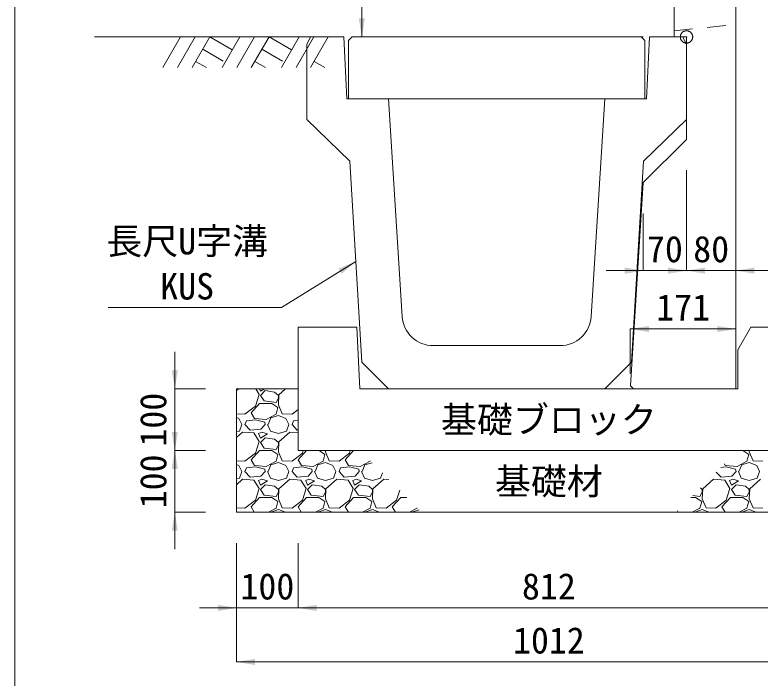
# Model space of a CAD drawing. Units: millimetres at full size, sheet at 1:40. Extents: x 206103 to 244503, y 883348 to 903496.
# Drawn here: x 221303 to 222510, y 890580 to 891654 of the extents above; entities that cross this region are included whole.
import ezdxf
from ezdxf.enums import TextEntityAlignment as Align

# ---------------------------------------------------------------- set-up
doc = ezdxf.new("R2010")
doc.units = ezdxf.units.MM
doc.header["$LTSCALE"] = 40
doc.header["$PDMODE"] = 32
doc.header["$PDSIZE"] = 20
doc.linetypes.add('USER1', pattern=[28.575, 19.05, -3.175, 3.175, -3.175])
doc.linetypes.add('USER2', pattern=[1.35, 0.75, -0.6])
for name, color, linetype, lineweight in [('0_2', 7, 'Continuous', 20), ('パネックスKUS', 2, 'Continuous', 20), ('図枠', 5, 'Continuous', 13), ('基礎ブロック', 2, 'Continuous', 13), ('基礎材', 7, 'Continuous', 15), ('寸法線', 7, 'Continuous', 13), ('引出線', 4, 'Continuous', 13), ('本体', 2, 'Continuous', 13), ('補助線', 8, 'USER1', 13), ('ﾊｯﾁﾝｸﾞ', 7, 'Continuous', 5)]:
    doc.layers.add(name, color=color, linetype=linetype, lineweight=lineweight)
doc.layers.add('文字', color=7, linetype='Continuous')
doc.styles.add('ＭＳ ゴシック', font='')
doc.styles.get('ＭＳ ゴシック').set_extended_font_data('MS Gothic')

# ---------------------------------------------------------------- blocks, each defined once
blk = doc.blocks.new('filled_arrow')
at = {"color": 0, "linetype": 'Continuous', "lineweight": -2}
blk.add_solid([(7.5, 1.25), (0, 0), (7.5, -1.25)], dxfattribs=at)

msp = doc.modelspace()

# ---------------------------------------------------------------- linework, layer by layer
at = {"layer": '0_2'}
msp.add_line((221832.16, 891618.33), (221432.16, 891618.33), dxfattribs=at)
at = {"layer": 'パネックスKUS'}
for p, q in [((222371.16, 892613.33), (222371.16, 891618.33)), ((222471.16, 891048.33), (222471.16, 892618.33)), ((222371.16, 891618.33), (222391.16, 891618.33)), ((222391.16, 891618.33), (222391.16, 891452.33)), ((222391.16, 891452.33), (222321.16, 891382.33)), ((222321.16, 891382.33), (222300.47, 891053.32)), ((222305.16, 891048.33), (222300.47, 891053.32)), ((222305.16, 891048.33), (222471.16, 891048.33))]:
    msp.add_line(p, q, dxfattribs=at)
at = {"layer": 'パネックスKUS', "linetype": 'USER2', "lineweight": 9}
msp.add_line((222371.16, 891628.33), (222471.16, 891638.33), dxfattribs=at)
at = {"layer": '図枠'}
msp.add_line((221303.21, 903148.33), (221303.21, 883448.33), dxfattribs=at)
at = {"layer": '基礎ブロック'}
for p, q in [((221857.21, 891148.33), (221762.21, 891148.33)), ((221762.21, 891148.33), (221762.21, 891048.33)), ((221862.21, 891048.33), (221857.21, 891148.33)), ((222495.21, 891148.33), (222474.21, 891111.33)), ((222574.21, 891148.33), (222495.21, 891148.33)), ((222474.21, 891111.33), (222474.21, 891048.33)), ((221762.21, 891048.33), (221762.21, 890948.33)), ((222474.21, 891048.33), (221862.21, 891048.33)), ((221762.21, 890948.33), (222574.21, 890948.33))]:
    msp.add_line(p, q, dxfattribs=at)
at = {"layer": '基礎材'}
for p, q in [((221662.21, 891048.33), (221662.21, 890848.33)), ((221662.21, 890848.33), (222674.21, 890848.33))]:
    msp.add_line(p, q, dxfattribs=at)
at = {"layer": '基礎材', "lineweight": 13}
msp.add_line((221762.21, 891048.33), (221662.21, 891048.33), dxfattribs=at)
at = {"layer": '寸法線'}
for p, q in [((221865.21, 891618.33), (221865.21, 892618.33)), ((222321.16, 891618.33), (221865.21, 891618.33)), ((222391.16, 891402.33), (222391.16, 891239.74)), ((222391.16, 891402.33), (222391.16, 891239.74)), ((222471.16, 891402.33), (222471.16, 891239.74)), ((222321.16, 891332.33), (222321.16, 891239.74)), ((222451.16, 891239.74), (222261.16, 891239.74)), ((222331.16, 891239.74), (222531.16, 891239.74)), ((222300.16, 891145.25), (222471.16, 891145.25)), ((222300.16, 891073.33), (222300.16, 891145.25)), ((222471.16, 891073.33), (222471.16, 891145.25)), ((221562.21, 890888.33), (221562.21, 891108.33)), ((221612.21, 891048.33), (221562.21, 891048.33)), ((221562.21, 890788.33), (221562.21, 891008.33)), ((221612.21, 890948.33), (221562.21, 890948.33)), ((221612.21, 890948.33), (221562.21, 890948.33)), ((221612.21, 890848.33), (221562.21, 890848.33)), ((221662.21, 890798.33), (221662.21, 890693.39)), ((221662.21, 890798.33), (221662.21, 890605.89)), ((221762.21, 890798.33), (221762.21, 890693.39)), ((221762.21, 890798.33), (221762.21, 890693.39)), ((221602.21, 890693.39), (221822.21, 890693.39)), ((221762.21, 890693.39), (222574.21, 890693.39)), ((222674.21, 890605.89), (221662.21, 890605.89))]:
    msp.add_line(p, q, dxfattribs=at)
at = {"layer": '引出線'}
msp.add_lwpolyline([(221855.46, 891254.53), (221735.25, 891180.08), (221454.41, 891180.08)], dxfattribs=at)
at = {"layer": '本体'}
for p, q in [((221776.16, 891606.33), (221782.16, 891618.33)), ((221782.16, 891618.33), (221836.16, 891618.33)), ((221836.16, 891618.33), (221841.16, 891518.33)), ((222331.16, 891618.33), (222326.16, 891518.33)), ((222331.16, 891618.33), (222385.16, 891618.33)), ((222391.16, 891606.33), (222385.16, 891618.33)), ((221776.16, 891606.33), (221776.16, 891484.33)), ((222391.16, 891606.33), (222391.16, 891484.33)), ((221841.16, 891518.33), (221908.66, 891518.33)), ((221908.66, 891518.33), (221930.73, 891165.21)), ((222258.66, 891518.33), (222236.59, 891165.21)), ((222258.66, 891518.33), (222326.16, 891518.33)), ((221776.16, 891484.33), (221845.66, 891417.33)), ((222391.16, 891484.33), (222321.66, 891417.33)), ((221845.66, 891417.33), (221865.26, 891091.73)), ((222321.66, 891417.33), (222302.05, 891091.73)), ((221980.63, 891118.33), (222186.68, 891118.33)), ((221908.66, 891048.33), (221865.26, 891091.73)), ((222258.66, 891048.33), (222302.05, 891091.73)), ((221908.66, 891048.33), (222258.66, 891048.33))]:
    msp.add_line(p, q, dxfattribs=at)
at = {"layer": '本体', "lineweight": 20}
msp.add_lwpolyline([(221843.66, 891518.33), (221843.66, 891612.33), (221849.66, 891618.33), (222317.66, 891618.33), (222323.66, 891612.33), (222323.66, 891518.33)], close=True, dxfattribs=at)
at = {"layer": '本体'}
for centre, start, end in [((221980.63, 891168.33), 183.57633, 270), ((222186.68, 891168.33), 270, 356.42367)]:
    msp.add_arc(centre, 50, start, end, dxfattribs=at)
at = {"layer": '補助線'}
msp.add_point((222391.16, 891618.33), dxfattribs=at)
at = {"layer": 'ﾊｯﾁﾝｸﾞ', "lineweight": 9}
for p, q in [((221571.6, 891618.33), (221542.95, 891568.71)), ((221595.22, 891618.33), (221566.57, 891568.71)), ((221618.84, 891618.33), (221590.19, 891568.71)), ((221618.84, 891618.33), (221655.41, 891597.22)), ((221667.6, 891618.33), (221638.95, 891568.71)), ((221691.22, 891618.33), (221662.57, 891568.71)), ((221714.84, 891618.33), (221686.19, 891568.71)), ((221714.84, 891618.33), (221751.41, 891597.22)), ((221763.59, 891618.33), (221734.95, 891568.71)), ((221787.22, 891618.33), (221758.57, 891568.71)), ((221810.84, 891618.33), (221782.19, 891568.71)), ((221607.42, 891598.55), (221640.83, 891579.26)), ((221703.42, 891598.55), (221736.83, 891579.26)), ((221596, 891578.76), (221613.41, 891568.71)), ((221691.99, 891578.76), (221709.41, 891568.71)), ((221788, 891578.76), (221805.41, 891568.71))]:
    msp.add_line(p, q, dxfattribs=at)
at = {"layer": 'ﾊｯﾁﾝｸﾞ'}
for p, q in [((221665.39, 891048.33), (221662.21, 891045.42)), ((221698.8, 891039.25), (221693.26, 891048.33)), ((221699.59, 891048.33), (221701.09, 891044.58)), ((221701.09, 891044.58), (221707.33, 891048.33)), ((221708.71, 891045.35), (221701.09, 891037.73)), ((221723.95, 891043.06), (221708.71, 891045.35)), ((221730.05, 891037.73), (221723.95, 891043.06)), ((221741.59, 891048.33), (221730.81, 891038.49)), ((221692.71, 891020.2), (221698.8, 891039.25)), ((221701.09, 891037.73), (221707.19, 891028.58)), ((221726.24, 891026.3), (221730.05, 891033.15)), ((221730.81, 891038.49), (221730.05, 891022.49)), ((221730.05, 891033.15), (221730.05, 891037.73)), ((221675.94, 891007.25), (221692.71, 891020.2)), ((221685.85, 891009.53), (221699.57, 891024.77)), ((221699.57, 891024.77), (221719.38, 891024.77)), ((221707.19, 891028.58), (221726.24, 891026.3)), ((221719.38, 891024.77), (221729.28, 891017.91)), ((221729.28, 891017.91), (221726.24, 891007.25)), ((221730.05, 891022.49), (221736.14, 891008.01)), ((221662.21, 891007.9), (221675.94, 891007.25)), ((221691.18, 891000.39), (221685.85, 891009.53)), ((221726.24, 891007.25), (221710.23, 890998.86)), ((221717.85, 891001.15), (221730.05, 891004.96)), ((221730.05, 891004.96), (221742.24, 891000.39)), ((221736.14, 891008.01), (221752.14, 891007.25)), ((221752.14, 891007.25), (221762.21, 891015.02)), ((221762.05, 891009.53), (221762.21, 891009.7)), ((221762.21, 891009.27), (221762.05, 891009.53)), ((221662.21, 891001.83), (221666.04, 891000.39)), ((221666.04, 891000.39), (221670.61, 890990.48)), ((221675.94, 890990.48), (221678.23, 890996.58)), ((221692.71, 890998.1), (221678.23, 890996.58)), ((221710.23, 890998.86), (221691.18, 891000.39)), ((221707.95, 890994.29), (221692.71, 890998.1)), ((221708.71, 890990.48), (221707.95, 890994.29)), ((221713.28, 890990.48), (221717.85, 891001.15)), ((221742.24, 891000.39), (221746.81, 890990.48)), ((221752.14, 890990.48), (221754.43, 890996.58)), ((221762.21, 890997.4), (221754.43, 890996.58)), ((221666.8, 890979.81), (221670.61, 890990.48)), ((221684.33, 890981.34), (221675.94, 890990.48)), ((221701.85, 890982.86), (221684.33, 890981.34)), ((221708.71, 890990.48), (221701.85, 890982.86)), ((221712.52, 890990.48), (221717.09, 890979.81)), ((221743, 890979.81), (221746.81, 890990.48)), ((221760.53, 890981.34), (221752.14, 890990.48)), ((221762.21, 890981.48), (221760.53, 890981.34)), ((221662.21, 890978.46), (221666.8, 890979.81)), ((221672.13, 890978.29), (221662.21, 890969.22)), ((221690.42, 890976.77), (221672.13, 890978.29)), ((221698.8, 890963.05), (221690.42, 890976.77)), ((221703.38, 890978.29), (221698.04, 890976)), ((221698.04, 890976), (221701.09, 890968.38)), ((221701.09, 890968.38), (221712.52, 890975.24)), ((221708.71, 890969.15), (221701.09, 890961.53)), ((221712.52, 890975.24), (221703.38, 890978.29)), ((221723.95, 890966.86), (221708.71, 890969.15)), ((221717.09, 890979.81), (221730.05, 890976)), ((221730.05, 890976), (221743, 890979.81)), ((221748.33, 890978.29), (221730.81, 890962.29)), ((221762.21, 890977.13), (221748.33, 890978.29)), ((221692.71, 890944), (221698.8, 890963.05)), ((221701.09, 890961.53), (221707.19, 890952.38)), ((221730.05, 890961.53), (221723.95, 890966.86)), ((221726.24, 890950.1), (221730.05, 890956.95)), ((221730.81, 890962.29), (221730.05, 890946.29)), ((221730.05, 890956.95), (221730.05, 890961.53)), ((221685.85, 890933.33), (221699.57, 890948.57)), ((221699.57, 890948.57), (221719.38, 890948.57)), ((221707.19, 890952.38), (221726.24, 890950.1)), ((221719.38, 890948.57), (221729.28, 890941.71)), ((221730.05, 890946.29), (221736.14, 890931.81)), ((221762.05, 890933.33), (221775.55, 890948.33)), ((221768.91, 890944), (221770.29, 890948.33)), ((221795.93, 890948.33), (221805.48, 890941.71)), ((221806.34, 890948.33), (221806.25, 890946.29)), ((221806.25, 890946.29), (221812.34, 890931.81)), ((221838.25, 890933.33), (221851.75, 890948.33)), ((221845.11, 890944), (221846.49, 890948.33)), ((222482.53, 890948.33), (222492.08, 890941.71)), ((222492.94, 890948.33), (222492.85, 890946.29)), ((222492.85, 890946.29), (222498.94, 890931.81)), ((221675.94, 890931.05), (221692.71, 890944)), ((221691.18, 890924.19), (221685.85, 890933.33)), ((221729.28, 890941.71), (221726.24, 890931.05)), ((221752.14, 890931.05), (221768.91, 890944)), ((221767.38, 890924.19), (221762.05, 890933.33)), ((221805.48, 890941.71), (221802.44, 890931.05)), ((221828.34, 890931.05), (221845.11, 890944)), ((221843.58, 890924.19), (221838.25, 890933.33)), ((222492.08, 890941.71), (222489.04, 890931.05)), ((221662.21, 890931.7), (221675.94, 890931.05)), ((221662.21, 890925.63), (221666.04, 890924.19)), ((221666.04, 890924.19), (221670.61, 890914.28)), ((221675.94, 890914.28), (221678.23, 890920.38)), ((221692.71, 890921.9), (221678.23, 890920.38)), ((221710.23, 890922.66), (221691.18, 890924.19)), ((221707.95, 890918.09), (221692.71, 890921.9)), ((221726.24, 890931.05), (221710.23, 890922.66)), ((221713.28, 890914.28), (221717.85, 890924.95)), ((221717.85, 890924.95), (221730.05, 890928.76)), ((221730.05, 890928.76), (221742.24, 890924.19)), ((221736.14, 890931.81), (221752.14, 890931.05)), ((221742.24, 890924.19), (221746.81, 890914.28)), ((221752.14, 890914.28), (221754.43, 890920.38)), ((221768.91, 890921.9), (221754.43, 890920.38)), ((221786.43, 890922.66), (221767.38, 890924.19)), ((221784.15, 890918.09), (221768.91, 890921.9)), ((221802.44, 890931.05), (221786.43, 890922.66)), ((221789.48, 890914.28), (221794.05, 890924.95)), ((221794.05, 890924.95), (221806.25, 890928.76)), ((221806.25, 890928.76), (221818.44, 890924.19)), ((221812.34, 890931.81), (221828.34, 890931.05)), ((221818.44, 890924.19), (221823.01, 890914.28)), ((221828.34, 890914.28), (221830.63, 890920.38)), ((221845.11, 890921.9), (221830.63, 890920.38)), ((221862.63, 890922.66), (221843.58, 890924.19)), ((221860.35, 890918.09), (221845.11, 890921.9)), ((221878.64, 890931.05), (221862.63, 890922.66)), ((221865.68, 890914.28), (221870.25, 890924.95)), ((221870.25, 890924.95), (221881.94, 890928.6)), ((221878.83, 890931.71), (221878.64, 890931.05)), ((222455.51, 890921.9), (222446.87, 890920.99)), ((222453.98, 890924.19), (222452.54, 890926.66)), ((222473.03, 890922.66), (222453.98, 890924.19)), ((222470.75, 890918.09), (222455.51, 890921.9)), ((222489.04, 890931.05), (222473.03, 890922.66)), ((222476.08, 890914.28), (222480.65, 890924.95)), ((222480.65, 890924.95), (222492.85, 890928.76)), ((222492.85, 890928.76), (222505.04, 890924.19)), ((222498.94, 890931.81), (222514.94, 890931.05)), ((222505.04, 890924.19), (222509.61, 890914.28)), ((221666.8, 890903.61), (221670.61, 890914.28)), ((221684.33, 890905.14), (221675.94, 890914.28)), ((221708.71, 890914.28), (221701.85, 890906.66)), ((221708.71, 890914.28), (221707.95, 890918.09)), ((221712.52, 890914.28), (221717.09, 890903.61)), ((221743, 890903.61), (221746.81, 890914.28)), ((221760.53, 890905.14), (221752.14, 890914.28)), ((221784.91, 890914.28), (221778.05, 890906.66)), ((221784.91, 890914.28), (221784.15, 890918.09)), ((221788.72, 890914.28), (221793.29, 890903.61)), ((221819.2, 890903.61), (221823.01, 890914.28)), ((221836.73, 890905.14), (221828.34, 890914.28)), ((221861.11, 890914.28), (221854.25, 890906.66)), ((221861.11, 890914.28), (221860.35, 890918.09)), ((221864.92, 890914.28), (221869.49, 890903.61)), ((221895.4, 890903.61), (221898.43, 890912.1)), ((222447.13, 890905.14), (222439.42, 890913.54)), ((222471.51, 890914.28), (222464.65, 890906.66)), ((222471.51, 890914.28), (222470.75, 890918.09)), ((222475.32, 890914.28), (222479.89, 890903.61)), ((222505.8, 890903.61), (222509.61, 890914.28)), ((221662.21, 890902.26), (221666.8, 890903.61)), ((221672.13, 890902.09), (221662.21, 890893.02)), ((221690.42, 890900.57), (221672.13, 890902.09)), ((221701.85, 890906.66), (221684.33, 890905.14)), ((221698.8, 890886.85), (221690.42, 890900.57)), ((221703.38, 890902.09), (221698.04, 890899.8)), ((221698.04, 890899.8), (221701.09, 890892.18)), ((221701.09, 890892.18), (221712.52, 890899.04)), ((221712.52, 890899.04), (221703.38, 890902.09)), ((221717.09, 890903.61), (221730.05, 890899.8)), ((221730.05, 890899.8), (221743, 890903.61)), ((221748.33, 890902.09), (221730.81, 890886.09)), ((221766.62, 890900.57), (221748.33, 890902.09)), ((221778.05, 890906.66), (221760.53, 890905.14)), ((221775, 890886.85), (221766.62, 890900.57)), ((221779.58, 890902.09), (221774.24, 890899.8)), ((221774.24, 890899.8), (221777.29, 890892.18)), ((221777.29, 890892.18), (221788.72, 890899.04)), ((221788.72, 890899.04), (221779.58, 890902.09)), ((221793.29, 890903.61), (221806.25, 890899.8)), ((221806.25, 890899.8), (221819.2, 890903.61)), ((221824.53, 890902.09), (221807.01, 890886.09)), ((221842.82, 890900.57), (221824.53, 890902.09)), ((221854.25, 890906.66), (221836.73, 890905.14)), ((221851.2, 890886.85), (221842.82, 890900.57)), ((221855.78, 890902.09), (221850.44, 890899.8)), ((221850.44, 890899.8), (221853.49, 890892.18)), ((221853.49, 890892.18), (221864.92, 890899.04)), ((221864.92, 890899.04), (221855.78, 890902.09)), ((221869.49, 890903.61), (221882.45, 890899.8)), ((221882.45, 890899.8), (221895.4, 890903.61)), ((221900.73, 890902.09), (221883.21, 890886.09)), ((221909.15, 890901.39), (221900.73, 890902.09)), ((222434.93, 890902.09), (222417.41, 890886.09)), ((222429.44, 890903.57), (222429.6, 890903.61)), ((222429.6, 890903.61), (222429.66, 890903.79)), ((222453.22, 890900.57), (222434.93, 890902.09)), ((222464.65, 890906.66), (222447.13, 890905.14)), ((222461.6, 890886.85), (222453.22, 890900.57)), ((222466.18, 890902.09), (222460.84, 890899.8)), ((222460.84, 890899.8), (222463.89, 890892.18)), ((222463.89, 890892.18), (222475.32, 890899.04)), ((222475.32, 890899.04), (222466.18, 890902.09)), ((222479.89, 890903.61), (222492.85, 890899.8)), ((222492.85, 890899.8), (222505.8, 890903.61)), ((222511.13, 890902.09), (222493.61, 890886.09)), ((221692.71, 890867.8), (221698.8, 890886.85)), ((221708.71, 890892.95), (221701.09, 890885.33)), ((221701.09, 890885.33), (221707.19, 890876.18)), ((221723.95, 890890.66), (221708.71, 890892.95)), ((221730.05, 890885.33), (221723.95, 890890.66)), ((221730.81, 890886.09), (221730.05, 890870.09)), ((221730.05, 890880.75), (221730.05, 890885.33)), ((221768.91, 890867.8), (221775, 890886.85)), ((221784.91, 890892.95), (221777.29, 890885.33)), ((221777.29, 890885.33), (221783.39, 890876.18)), ((221800.15, 890890.66), (221784.91, 890892.95)), ((221806.25, 890885.33), (221800.15, 890890.66)), ((221807.01, 890886.09), (221806.25, 890870.09)), ((221806.25, 890880.75), (221806.25, 890885.33)), ((221845.11, 890867.8), (221851.2, 890886.85)), ((221861.11, 890892.95), (221853.49, 890885.33)), ((221853.49, 890885.33), (221859.59, 890876.18)), ((221876.35, 890890.66), (221861.11, 890892.95)), ((221882.45, 890885.33), (221876.35, 890890.66)), ((221883.21, 890886.09), (221882.45, 890870.09)), ((221882.45, 890880.75), (221882.45, 890885.33)), ((222416.65, 890885.33), (222413.74, 890887.87)), ((222417.41, 890886.09), (222416.65, 890870.09)), ((222416.65, 890880.75), (222416.65, 890885.33)), ((222455.51, 890867.8), (222461.6, 890886.85)), ((222471.51, 890892.95), (222463.89, 890885.33)), ((222463.89, 890885.33), (222469.99, 890876.18)), ((222486.75, 890890.66), (222471.51, 890892.95)), ((222492.85, 890885.33), (222486.75, 890890.66)), ((222493.61, 890886.09), (222492.85, 890870.09)), ((222492.85, 890880.75), (222492.85, 890885.33)), ((221685.85, 890857.13), (221699.57, 890872.37)), ((221699.57, 890872.37), (221719.38, 890872.37)), ((221707.19, 890876.18), (221726.24, 890873.9)), ((221719.38, 890872.37), (221729.28, 890865.51)), ((221726.24, 890873.9), (221730.05, 890880.75)), ((221762.05, 890857.13), (221775.77, 890872.37)), ((221775.77, 890872.37), (221795.58, 890872.37)), ((221783.39, 890876.18), (221802.44, 890873.9)), ((221795.58, 890872.37), (221805.48, 890865.51)), ((221802.44, 890873.9), (221806.25, 890880.75)), ((221838.25, 890857.13), (221851.97, 890872.37)), ((221851.97, 890872.37), (221871.78, 890872.37)), ((221859.59, 890876.18), (221878.64, 890873.9)), ((221871.78, 890872.37), (221881.68, 890865.51)), ((221878.64, 890873.9), (221882.45, 890880.75)), ((221914.45, 890857.13), (221928.17, 890872.37)), ((221921.31, 890867.8), (221926.5, 890884.03)), ((221928.17, 890872.37), (221938.16, 890872.37)), ((222398.25, 890872.37), (222405.98, 890872.37)), ((222401.17, 890875.3), (222412.84, 890873.9)), ((222405.98, 890872.37), (222415.88, 890865.51)), ((222412.84, 890873.9), (222416.65, 890880.75)), ((222448.65, 890857.13), (222462.37, 890872.37)), ((222462.37, 890872.37), (222482.18, 890872.37)), ((222469.99, 890876.18), (222489.04, 890873.9)), ((222482.18, 890872.37), (222492.08, 890865.51)), ((222489.04, 890873.9), (222492.85, 890880.75)), ((221675.94, 890854.85), (221692.71, 890867.8)), ((221729.28, 890865.51), (221726.24, 890854.85)), ((221730.05, 890870.09), (221736.14, 890855.61)), ((221752.14, 890854.85), (221768.91, 890867.8)), ((221805.48, 890865.51), (221802.44, 890854.85)), ((221806.25, 890870.09), (221812.34, 890855.61)), ((221828.34, 890854.85), (221845.11, 890867.8)), ((221881.68, 890865.51), (221878.64, 890854.85)), ((221882.45, 890870.09), (221888.54, 890855.61)), ((221904.54, 890854.85), (221921.31, 890867.8)), ((222415.88, 890865.51), (222412.84, 890854.85)), ((222416.65, 890870.09), (222422.74, 890855.61)), ((222438.74, 890854.85), (222455.51, 890867.8)), ((222492.08, 890865.51), (222489.04, 890854.85)), ((222492.85, 890870.09), (222498.94, 890855.61)), ((221662.21, 890855.5), (221675.94, 890854.85)), ((221662.21, 890849.43), (221665.13, 890848.33)), ((221690.99, 890848.33), (221685.85, 890857.13)), ((221726.24, 890854.85), (221713.8, 890848.33)), ((221717.68, 890848.33), (221717.85, 890848.75)), ((221717.85, 890848.75), (221730.05, 890852.56)), ((221730.05, 890852.56), (221741.33, 890848.33)), ((221736.14, 890855.61), (221752.14, 890854.85)), ((221767.19, 890848.33), (221762.05, 890857.13)), ((221802.44, 890854.85), (221790, 890848.33)), ((221793.88, 890848.33), (221794.05, 890848.75)), ((221794.05, 890848.75), (221806.25, 890852.56)), ((221806.25, 890852.56), (221817.53, 890848.33)), ((221812.34, 890855.61), (221828.34, 890854.85)), ((221843.39, 890848.33), (221838.25, 890857.13)), ((221878.64, 890854.85), (221866.2, 890848.33)), ((221870.08, 890848.33), (221870.25, 890848.75)), ((221870.25, 890848.75), (221882.45, 890852.56)), ((221882.45, 890852.56), (221893.73, 890848.33)), ((221888.54, 890855.61), (221904.54, 890854.85)), ((221919.59, 890848.33), (221914.45, 890857.13)), ((221954.84, 890854.85), (221942.4, 890848.33)), ((221946.28, 890848.33), (221946.45, 890848.75)), ((221946.45, 890848.75), (221958.14, 890852.4)), ((221955.03, 890855.51), (221954.84, 890854.85)), ((222377.59, 890848.33), (222376.34, 890850.46)), ((222412.84, 890854.85), (222400.4, 890848.33)), ((222404.28, 890848.33), (222404.45, 890848.75)), ((222404.45, 890848.75), (222416.65, 890852.56)), ((222416.65, 890852.56), (222427.93, 890848.33)), ((222422.74, 890855.61), (222438.74, 890854.85)), ((222453.79, 890848.33), (222448.65, 890857.13)), ((222489.04, 890854.85), (222476.6, 890848.33)), ((222480.48, 890848.33), (222480.65, 890848.75)), ((222480.65, 890848.75), (222492.85, 890852.56)), ((222492.85, 890852.56), (222504.13, 890848.33)), ((222498.94, 890855.61), (222514.94, 890854.85))]:
    msp.add_line(p, q, dxfattribs=at)

# ---------------------------------------------------------------- block references
at = {"layer": '寸法線', "xscale": 4, "yscale": 4}
for p, rotation in [((221865.21, 891618.33), 90), ((222321.16, 891239.74), 180), ((222391.16, 891239.74), 180), ((222471.16, 891145.25), 180), ((221562.21, 891048.33), 90), ((221562.21, 890948.33), 90), ((221562.21, 890948.33), 270), ((221562.21, 890848.33), 270), ((221662.21, 890693.39), 180)]:
    msp.add_blockref('filled_arrow', p, dxfattribs=dict(at, rotation=rotation))
for p in [(222391.16, 891239.74), (222471.16, 891239.74), (222300.16, 891145.25), (221762.21, 890693.39), (221762.21, 890693.39), (221662.21, 890605.89)]:
    msp.add_blockref('filled_arrow', p, dxfattribs=at)
at = {"layer": '引出線', "xscale": 4, "yscale": 4, "rotation": 211.8}
msp.add_blockref('filled_arrow', (221855.46, 891254.53), dxfattribs=at)

# ---------------------------------------------------------------- texts
at = {"layer": '寸法線', "style": 'ＭＳ ゴシック'}
for s, p in [('70', (222356.16, 891274.74)), ('80', (222431.16, 891274.74)), ('171', (222385.66, 891180.25)), ('100', (221712.21, 890728.39)), ('812', (222168.21, 890728.39)), ('1012', (222168.21, 890640.89))]:
    msp.add_text(s, height=42.72, dxfattribs=at).set_placement(p, align=Align.MIDDLE_CENTER)
for p in [(221527.21, 890998.33), (221527.21, 890898.33)]:
    msp.add_text('100', height=42.72, rotation=90, dxfattribs=at).set_placement(p, align=Align.MIDDLE_CENTER)
at = {"layer": '引出線', "style": 'ＭＳ ゴシック'}
for s, p in [('長尺U字溝', (221451.21, 891253.32)), ('KUS', (221538.62, 891180.19))]:
    msp.add_text(s, height=42.72, dxfattribs=at).set_placement(p, align=Align.BOTTOM_LEFT)
at = {"layer": '文字', "style": 'ＭＳ ゴシック'}
for s, p in [('基礎ブロック', (222168.21, 890998.33)), ('基礎材', (222168.21, 890898.33))]:
    msp.add_text(s, height=42.72, dxfattribs=at).set_placement(p, align=Align.MIDDLE_CENTER)

doc.saveas('drawing.dxf')
